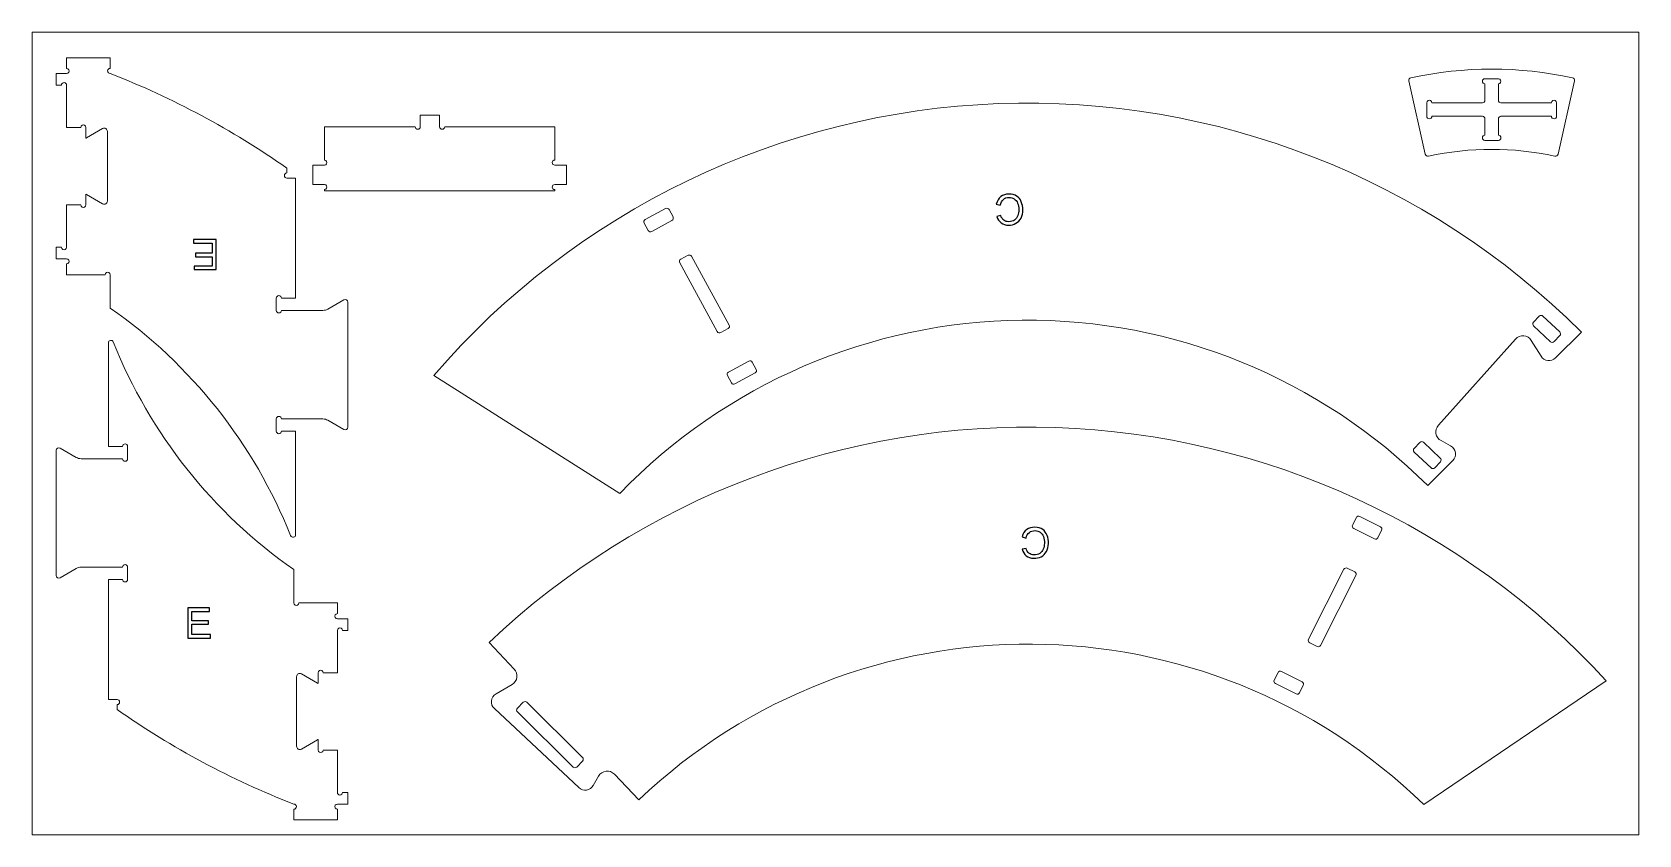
# Model space of a CAD drawing. Header units: centimetres. Extents: x -1207 to -957, y -1472 to -1347.
import ezdxf

# ---------------------------------------------------------------- set-up
doc = ezdxf.new("R2010")
doc.units = ezdxf.units.CM
doc.header["$MEASUREMENT"] = 0
for name, color, linetype in [('decoupe', 7, 'Continuous'), ('lettres', 7, 'Continuous'), ('planche', 7, 'Continuous'), ('trous', 7, 'Continuous')]:
    doc.layers.add(name, color=color, linetype=linetype)

msp = doc.modelspace()

# ---------------------------------------------------------------- linework, layer by layer
at = {"layer": 'decoupe', "color": 5, "lineweight": 9}
for points, knots in [([(-1201.54732, -1381.90159), (-1201.40441, -1381.90159), (-1201.2723, -1381.97793), (-1201.20084, -1382.10167), (-1201.12939, -1382.22541), (-1201.12939, -1382.37785), (-1201.20084, -1382.5016), (-1201.2723, -1382.62534), (-1201.40441, -1382.70168), (-1201.54732, -1382.70168), (-1201.54732, -1382.70168), (-1201.54732, -1384.38167), (-1201.54732, -1384.38167), (-1201.54732, -1384.38167), (-1195.56143, -1384.38167), (-1195.56143, -1384.38167), (-1195.56143, -1384.23876), (-1195.4851, -1384.10665), (-1195.36135, -1384.03519), (-1195.23761, -1383.96373), (-1195.08517, -1383.96373), (-1194.96143, -1384.03519), (-1194.83768, -1384.10665), (-1194.76135, -1384.23876), (-1194.76135, -1384.38167), (-1194.76135, -1384.38167), (-1194.76135, -1389.56155), (-1194.76135, -1389.56155), (-1182.1489, -1398.38968), (-1172.38984, -1410.70968), (-1166.68304, -1425.00806), (-1166.61193, -1425.18618), (-1166.4244, -1425.28877), (-1166.23594, -1425.25264), (-1166.0476, -1425.21639), (-1165.91154, -1425.05163), (-1165.91154, -1424.8598), (-1165.91154, -1424.8598), (-1165.91142, -1408.73422), (-1165.91142, -1408.73422), (-1165.91142, -1408.73422), (-1168.11149, -1408.73422), (-1168.11149, -1408.73422), (-1168.11149, -1408.9551), (-1168.29054, -1409.13415), (-1168.51141, -1409.13415), (-1168.73241, -1409.13415), (-1168.91146, -1408.9551), (-1168.91146, -1408.73422), (-1168.91146, -1408.73422), (-1168.91146, -1406.83416), (-1168.91146, -1406.83416), (-1168.91146, -1406.61328), (-1168.73241, -1406.43423), (-1168.51141, -1406.43423), (-1168.29054, -1406.43423), (-1168.11149, -1406.61328), (-1168.11149, -1406.83416), (-1168.11149, -1406.83416), (-1165.76142, -1406.83416), (-1165.76142, -1406.83416), (-1165.76142, -1406.83416), (-1161.66339, -1406.83416), (-1161.66339, -1406.83416), (-1161.4001, -1406.83416), (-1161.14135, -1406.90352), (-1160.91338, -1407.03517), (-1160.91338, -1407.03517), (-1158.3974, -1408.48778), (-1158.3974, -1408.48778), (-1158.27354, -1408.55924), (-1158.1211, -1408.55924), (-1157.99736, -1408.48778), (-1157.87361, -1408.41632), (-1157.79739, -1408.28433), (-1157.79739, -1408.14142), (-1157.79739, -1408.14142), (-1157.79739, -1388.62703), (-1157.79739, -1388.62703), (-1157.79739, -1388.48412), (-1157.87361, -1388.35212), (-1157.99736, -1388.28067), (-1158.1211, -1388.20921), (-1158.27354, -1388.20921), (-1158.3974, -1388.28067), (-1158.3974, -1388.28067), (-1160.91338, -1389.73328), (-1160.91338, -1389.73328), (-1161.14135, -1389.86492), (-1161.4001, -1389.93417), (-1161.66339, -1389.93417), (-1161.66339, -1389.93417), (-1165.76142, -1389.93417), (-1165.76142, -1389.93417), (-1165.76142, -1389.93417), (-1168.11149, -1389.93417), (-1168.11149, -1389.93417), (-1168.11149, -1390.15516), (-1168.29054, -1390.33421), (-1168.51141, -1390.33421), (-1168.73241, -1390.33421), (-1168.91146, -1390.15516), (-1168.91146, -1389.93417), (-1168.91146, -1389.93417), (-1168.91146, -1388.03423), (-1168.91146, -1388.03423), (-1168.91146, -1387.81335), (-1168.73241, -1387.63418), (-1168.51141, -1387.63418), (-1168.29054, -1387.63418), (-1168.11149, -1387.81335), (-1168.11149, -1388.03423), (-1168.11149, -1388.03423), (-1165.91142, -1388.03423), (-1165.91142, -1388.03423), (-1165.91142, -1388.03423), (-1165.91142, -1369.33422), (-1165.91142, -1369.33422), (-1165.91142, -1369.33422), (-1167.26144, -1369.33422), (-1167.26144, -1369.33422), (-1167.48232, -1369.33422), (-1167.66148, -1369.15517), (-1167.66148, -1368.93429), (-1167.66148, -1368.71342), (-1167.48232, -1368.53425), (-1167.26144, -1368.53425), (-1167.26144, -1368.53425), (-1167.26144, -1367.78796), (-1167.26144, -1367.78796), (-1175.80328, -1361.78941), (-1185.03634, -1356.84133), (-1194.76135, -1353.0505), (-1194.98234, -1353.0505), (-1195.16139, -1352.87146), (-1195.16139, -1352.65058), (-1195.16139, -1352.42958), (-1194.98234, -1352.25053), (-1194.76135, -1352.25053), (-1194.76135, -1352.25053), (-1194.76135, -1350.58169), (-1194.76135, -1350.58169), (-1194.76135, -1350.58169), (-1201.54732, -1350.58169), (-1201.54732, -1350.58169), (-1201.54732, -1350.58169), (-1201.54732, -1352.26169), (-1201.54732, -1352.26169), (-1201.40441, -1352.26169), (-1201.2723, -1352.33791), (-1201.20084, -1352.46165), (-1201.12939, -1352.58539), (-1201.12939, -1352.73795), (-1201.20084, -1352.8617), (-1201.2723, -1352.98544), (-1201.40441, -1353.06166), (-1201.54732, -1353.06166), (-1201.54732, -1353.06166), (-1203.16132, -1353.06166), (-1203.16132, -1353.06166), (-1203.16132, -1353.06166), (-1203.16132, -1354.86168), (-1203.16132, -1354.86168), (-1203.16132, -1354.86168), (-1202.34729, -1354.86168), (-1202.34729, -1354.86168), (-1202.34729, -1354.6408), (-1202.16824, -1354.46164), (-1201.94725, -1354.46164), (-1201.72637, -1354.46164), (-1201.54732, -1354.6408), (-1201.54732, -1354.86168), (-1201.54732, -1354.86168), (-1201.54732, -1361.46094), (-1201.54732, -1361.46094), (-1201.54732, -1361.46094), (-1199.34726, -1361.46094), (-1199.34726, -1361.46094), (-1199.34726, -1361.31802), (-1199.27104, -1361.18603), (-1199.1473, -1361.11457), (-1199.02356, -1361.04312), (-1198.871, -1361.04312), (-1198.74725, -1361.11457), (-1198.62351, -1361.18603), (-1198.54729, -1361.31802), (-1198.54729, -1361.46094), (-1198.54729, -1361.46094), (-1198.54729, -1363.11816), (-1198.54729, -1363.11816), (-1198.54729, -1363.11816), (-1198.50488, -1363.09643), (-1198.50488, -1363.09643), (-1198.50488, -1363.09643), (-1198.46329, -1363.07342), (-1198.46329, -1363.07342), (-1198.46329, -1363.07342), (-1195.9473, -1361.6207), (-1195.9473, -1361.6207), (-1195.79254, -1361.53146), (-1195.60198, -1361.53146), (-1195.44734, -1361.6207), (-1195.29257, -1361.71005), (-1195.19729, -1361.87515), (-1195.19729, -1362.05374), (-1195.19729, -1362.05374), (-1195.19729, -1372.90951), (-1195.19729, -1372.90951), (-1195.19729, -1373.08821), (-1195.29257, -1373.2532), (-1195.44734, -1373.34255), (-1195.60198, -1373.4319), (-1195.79254, -1373.4319), (-1195.9473, -1373.34255), (-1195.9473, -1373.34255), (-1198.46329, -1371.88994), (-1198.46329, -1371.88994), (-1198.46329, -1371.88994), (-1198.50488, -1371.86682), (-1198.50488, -1371.86682), (-1198.50488, -1371.86682), (-1198.54729, -1371.84521), (-1198.54729, -1371.84521), (-1198.54729, -1371.84521), (-1198.54729, -1373.50231), (-1198.54729, -1373.50231), (-1198.54729, -1373.64523), (-1198.62351, -1373.77734), (-1198.74725, -1373.84879), (-1198.871, -1373.92025), (-1199.02356, -1373.92025), (-1199.1473, -1373.84879), (-1199.27104, -1373.77734), (-1199.34726, -1373.64523), (-1199.34726, -1373.50243), (-1199.34726, -1373.50243), (-1201.54732, -1373.50243), (-1201.54732, -1373.50243), (-1201.54732, -1373.50243), (-1201.54732, -1380.10169), (-1201.54732, -1380.10169), (-1201.54732, -1380.24448), (-1201.62354, -1380.37659), (-1201.74729, -1380.44805), (-1201.87103, -1380.51951), (-1202.02347, -1380.51951), (-1202.14733, -1380.44805), (-1202.27107, -1380.37659), (-1202.34729, -1380.24448), (-1202.34729, -1380.10169), (-1202.34729, -1380.10169), (-1203.16132, -1380.10169), (-1203.16132, -1380.10169), (-1203.16132, -1380.10169), (-1203.16132, -1381.90159), (-1203.16132, -1381.90159), (-1203.16132, -1381.90159), (-1201.54732, -1381.90159), (-1201.54732, -1381.90159)], [0, 0, 0, 0, 0.011627907, 0.011627907, 0.011627907, 0.023255814, 0.023255814, 0.023255814, 0.034883721, 0.034883721, 0.034883721, 0.046511628, 0.046511628, 0.046511628, 0.058139535, 0.058139535, 0.058139535, 0.069767442, 0.069767442, 0.069767442, 0.081395349, 0.081395349, 0.081395349, 0.093023256, 0.093023256, 0.093023256, 0.104651163, 0.104651163, 0.104651163, 0.11627907, 0.11627907, 0.11627907, 0.127906977, 0.127906977, 0.127906977, 0.139534884, 0.139534884, 0.139534884, 0.151162791, 0.151162791, 0.151162791, 0.162790698, 0.162790698, 0.162790698, 0.174418605, 0.174418605, 0.174418605, 0.186046512, 0.186046512, 0.186046512, 0.197674419, 0.197674419, 0.197674419, 0.209302326, 0.209302326, 0.209302326, 0.220930233, 0.220930233, 0.220930233, 0.23255814, 0.23255814, 0.23255814, 0.244186047, 0.244186047, 0.244186047, 0.255813953, 0.255813953, 0.255813953, 0.26744186, 0.26744186, 0.26744186, 0.279069767, 0.279069767, 0.279069767, 0.290697674, 0.290697674, 0.290697674, 0.302325581, 0.302325581, 0.302325581, 0.313953488, 0.313953488, 0.313953488, 0.325581395, 0.325581395, 0.325581395, 0.337209302, 0.337209302, 0.337209302, 0.348837209, 0.348837209, 0.348837209, 0.360465116, 0.360465116, 0.360465116, 0.372093023, 0.372093023, 0.372093023, 0.38372093, 0.38372093, 0.38372093, 0.395348837, 0.395348837, 0.395348837, 0.406976744, 0.406976744, 0.406976744, 0.418604651, 0.418604651, 0.418604651, 0.430232558, 0.430232558, 0.430232558, 0.441860465, 0.441860465, 0.441860465, 0.453488372, 0.453488372, 0.453488372, 0.465116279, 0.465116279, 0.465116279, 0.476744186, 0.476744186, 0.476744186, 0.488372093, 0.488372093, 0.488372093, 0.5, 0.5, 0.5, 0.511627907, 0.511627907, 0.511627907, 0.523255814, 0.523255814, 0.523255814, 0.534883721, 0.534883721, 0.534883721, 0.546511628, 0.546511628, 0.546511628, 0.558139535, 0.558139535, 0.558139535, 0.569767442, 0.569767442, 0.569767442, 0.581395349, 0.581395349, 0.581395349, 0.593023256, 0.593023256, 0.593023256, 0.604651163, 0.604651163, 0.604651163, 0.61627907, 0.61627907, 0.61627907, 0.627906977, 0.627906977, 0.627906977, 0.639534884, 0.639534884, 0.639534884, 0.651162791, 0.651162791, 0.651162791, 0.662790698, 0.662790698, 0.662790698, 0.674418605, 0.674418605, 0.674418605, 0.686046512, 0.686046512, 0.686046512, 0.697674419, 0.697674419, 0.697674419, 0.709302326, 0.709302326, 0.709302326, 0.720930233, 0.720930233, 0.720930233, 0.73255814, 0.73255814, 0.73255814, 0.744186047, 0.744186047, 0.744186047, 0.755813953, 0.755813953, 0.755813953, 0.76744186, 0.76744186, 0.76744186, 0.779069767, 0.779069767, 0.779069767, 0.790697674, 0.790697674, 0.790697674, 0.802325581, 0.802325581, 0.802325581, 0.813953488, 0.813953488, 0.813953488, 0.825581395, 0.825581395, 0.825581395, 0.837209302, 0.837209302, 0.837209302, 0.848837209, 0.848837209, 0.848837209, 0.860465116, 0.860465116, 0.860465116, 0.872093023, 0.872093023, 0.872093023, 0.88372093, 0.88372093, 0.88372093, 0.895348837, 0.895348837, 0.895348837, 0.906976744, 0.906976744, 0.906976744, 0.918604651, 0.918604651, 0.918604651, 0.930232558, 0.930232558, 0.930232558, 0.941860465, 0.941860465, 0.941860465, 0.953488372, 0.953488372, 0.953488372, 0.965116279, 0.965116279, 0.965116279, 0.976744186, 0.976744186, 0.976744186, 0.988372093, 0.988372093, 0.988372093, 1, 1, 1, 1]), ([(-992.40294, -1353.71884), (-992.50716, -1353.74149), (-992.5979, -1353.80482), (-992.6553, -1353.89475), (-992.71258, -1353.98468), (-992.73152, -1354.09367), (-992.70805, -1354.19777), (-992.70805, -1354.19777), (-990.13281, -1365.61114), (-990.13281, -1365.61114), (-990.08448, -1365.82528), (-989.87243, -1365.96053), (-989.65783, -1365.91393), (-983.16802, -1364.50768), (-976.45222, -1364.50768), (-969.96242, -1365.91393), (-969.74781, -1365.96053), (-969.53577, -1365.82528), (-969.48743, -1365.61114), (-969.48743, -1365.61114), (-966.91207, -1354.19777), (-966.91207, -1354.19777), (-966.8886, -1354.09367), (-966.90766, -1353.98468), (-966.96494, -1353.89475), (-967.02222, -1353.80482), (-967.11308, -1353.74149), (-967.21731, -1353.71884), (-975.51538, -1351.91324), (-984.10486, -1351.91324), (-992.40294, -1353.71884)], [0, 0, 0, 0, 0.1, 0.1, 0.1, 0.2, 0.2, 0.2, 0.3, 0.3, 0.3, 0.4, 0.4, 0.4, 0.5, 0.5, 0.5, 0.6, 0.6, 0.6, 0.7, 0.7, 0.7, 0.8, 0.8, 0.8, 0.9, 0.9, 0.9, 1, 1, 1, 1]), ([(-1144.4042, -1400.05122), (-1122.29401, -1374.34893), (-1090.47712, -1359.01785), (-1056.59734, -1357.74088), (-1022.71768, -1356.46403), (-989.83707, -1369.35674), (-965.85487, -1393.32181), (-965.85487, -1393.32181), (-969.87367, -1397.33866), (-969.87367, -1397.33866), (-970.1874, -1397.65227), (-970.62747, -1397.805), (-971.068, -1397.75323), (-971.50854, -1397.70146), (-971.90113, -1397.45089), (-972.13367, -1397.07305), (-972.13367, -1397.07305), (-973.64648, -1394.61472), (-973.64648, -1394.61472), (-973.90322, -1394.19761), (-974.3418, -1393.92633), (-974.82965, -1393.88315), (-975.31739, -1393.83985), (-975.79696, -1394.02968), (-976.1231, -1394.395), (-976.1231, -1394.395), (-988.10466, -1407.8214), (-988.10466, -1407.8214), (-988.42034, -1408.17511), (-988.55679, -1408.65376), (-988.47503, -1409.12077), (-988.39327, -1409.58767), (-988.10226, -1409.99156), (-987.68528, -1410.21692), (-987.68528, -1410.21692), (-986.19943, -1411.02006), (-986.19943, -1411.02006), (-985.79646, -1411.23789), (-985.52018, -1411.6332), (-985.454, -1412.08642), (-985.38794, -1412.53965), (-985.53982, -1412.99741), (-985.8638, -1413.32122), (-985.8638, -1413.32122), (-989.76071, -1417.21629), (-989.76071, -1417.21629), (-1006.48335, -1400.51078), (-1029.21894, -1391.22805), (-1052.85513, -1391.45541), (-1076.49132, -1391.68278), (-1099.04413, -1401.40116), (-1115.44231, -1418.42528), (-1115.44231, -1418.42528), (-1144.4042, -1400.05122), (-1144.4042, -1400.05122)], [0, 0, 0, 0, 0.055555556, 0.055555556, 0.055555556, 0.111111111, 0.111111111, 0.111111111, 0.166666667, 0.166666667, 0.166666667, 0.222222222, 0.222222222, 0.222222222, 0.277777778, 0.277777778, 0.277777778, 0.333333333, 0.333333333, 0.333333333, 0.388888889, 0.388888889, 0.388888889, 0.444444444, 0.444444444, 0.444444444, 0.5, 0.5, 0.5, 0.555555556, 0.555555556, 0.555555556, 0.611111111, 0.611111111, 0.611111111, 0.666666667, 0.666666667, 0.666666667, 0.722222222, 0.722222222, 0.722222222, 0.777777778, 0.777777778, 0.777777778, 0.833333333, 0.833333333, 0.833333333, 0.888888889, 0.888888889, 0.888888889, 0.944444444, 0.944444444, 0.944444444, 1, 1, 1, 1]), ([(-1163.23425, -1370.32515), (-1163.23425, -1370.32515), (-1161.43423, -1370.32515), (-1161.43423, -1370.32515), (-1161.29131, -1370.32515), (-1161.15932, -1370.40137), (-1161.08786, -1370.52512), (-1161.01641, -1370.64886), (-1161.01641, -1370.80142), (-1161.08786, -1370.92516), (-1161.15932, -1371.0489), (-1161.29131, -1371.12512), (-1161.43423, -1371.12512), (-1161.43423, -1371.12512), (-1161.43423, -1371.32509), (-1161.43423, -1371.32509), (-1161.43423, -1371.32509), (-1125.58431, -1371.32509), (-1125.58431, -1371.32509), (-1125.58431, -1371.32509), (-1125.58431, -1371.12512), (-1125.58431, -1371.12512), (-1125.80518, -1371.12512), (-1125.98435, -1370.94607), (-1125.98435, -1370.7252), (-1125.98435, -1370.5042), (-1125.80518, -1370.32515), (-1125.58431, -1370.32515), (-1125.58431, -1370.32515), (-1123.78429, -1370.32515), (-1123.78429, -1370.32515), (-1123.78429, -1370.32515), (-1123.78429, -1367.32512), (-1123.78429, -1367.32512), (-1123.78429, -1367.32512), (-1125.58431, -1367.32512), (-1125.58431, -1367.32512), (-1125.80518, -1367.32512), (-1125.98435, -1367.14607), (-1125.98435, -1366.92519), (-1125.98435, -1366.7042), (-1125.80518, -1366.52515), (-1125.58431, -1366.52515), (-1125.58431, -1366.52515), (-1125.58431, -1361.32517), (-1125.58431, -1361.32517), (-1125.58431, -1361.32517), (-1142.70924, -1361.32517), (-1142.70924, -1361.32517), (-1142.70924, -1361.54605), (-1142.8884, -1361.7251), (-1143.10928, -1361.7251), (-1143.33016, -1361.7251), (-1143.50932, -1361.54605), (-1143.50932, -1361.32517), (-1143.50932, -1361.32517), (-1143.50932, -1359.52515), (-1143.50932, -1359.52515), (-1143.50932, -1359.52515), (-1146.50924, -1359.52515), (-1146.50924, -1359.52515), (-1146.50924, -1359.52515), (-1146.50924, -1361.32517), (-1146.50924, -1361.32517), (-1146.50924, -1361.54605), (-1146.68841, -1361.7251), (-1146.90928, -1361.7251), (-1147.13016, -1361.7251), (-1147.30933, -1361.54605), (-1147.30933, -1361.32517), (-1147.30933, -1361.32517), (-1161.43423, -1361.32517), (-1161.43423, -1361.32517), (-1161.43423, -1361.32517), (-1161.43423, -1366.52515), (-1161.43423, -1366.52515), (-1161.29131, -1366.52515), (-1161.15932, -1366.60137), (-1161.08786, -1366.72511), (-1161.01641, -1366.84886), (-1161.01641, -1367.00142), (-1161.08786, -1367.12516), (-1161.15932, -1367.2489), (-1161.29131, -1367.32512), (-1161.43423, -1367.32512), (-1161.43423, -1367.32512), (-1163.23425, -1367.32512), (-1163.23425, -1367.32512), (-1163.23425, -1367.32512), (-1163.23425, -1370.32515), (-1163.23425, -1370.32515)], [0, 0, 0, 0, 0.033333333, 0.033333333, 0.033333333, 0.066666667, 0.066666667, 0.066666667, 0.1, 0.1, 0.1, 0.133333333, 0.133333333, 0.133333333, 0.166666667, 0.166666667, 0.166666667, 0.2, 0.2, 0.2, 0.233333333, 0.233333333, 0.233333333, 0.266666667, 0.266666667, 0.266666667, 0.3, 0.3, 0.3, 0.333333333, 0.333333333, 0.333333333, 0.366666667, 0.366666667, 0.366666667, 0.4, 0.4, 0.4, 0.433333333, 0.433333333, 0.433333333, 0.466666667, 0.466666667, 0.466666667, 0.5, 0.5, 0.5, 0.533333333, 0.533333333, 0.533333333, 0.566666667, 0.566666667, 0.566666667, 0.6, 0.6, 0.6, 0.633333333, 0.633333333, 0.633333333, 0.666666667, 0.666666667, 0.666666667, 0.7, 0.7, 0.7, 0.733333333, 0.733333333, 0.733333333, 0.766666667, 0.766666667, 0.766666667, 0.8, 0.8, 0.8, 0.833333333, 0.833333333, 0.833333333, 0.866666667, 0.866666667, 0.866666667, 0.9, 0.9, 0.9, 0.933333333, 0.933333333, 0.933333333, 0.966666667, 0.966666667, 0.966666667, 1, 1, 1, 1]), ([(-1159.4114, -1437.95553), (-1159.55431, -1437.95553), (-1159.68642, -1437.87919), (-1159.75788, -1437.75545), (-1159.82933, -1437.63171), (-1159.82933, -1437.47927), (-1159.75788, -1437.35552), (-1159.68642, -1437.23178), (-1159.55431, -1437.15544), (-1159.4114, -1437.15544), (-1159.4114, -1437.15544), (-1159.4114, -1435.47545), (-1159.4114, -1435.47545), (-1159.4114, -1435.47545), (-1165.39729, -1435.47545), (-1165.39729, -1435.47545), (-1165.39729, -1435.61836), (-1165.47362, -1435.75047), (-1165.59737, -1435.82193), (-1165.72111, -1435.89339), (-1165.87355, -1435.89339), (-1165.99729, -1435.82193), (-1166.12104, -1435.75047), (-1166.19737, -1435.61836), (-1166.19737, -1435.47545), (-1166.19737, -1435.47545), (-1166.19737, -1430.29557), (-1166.19737, -1430.29557), (-1178.80982, -1421.46744), (-1188.56888, -1409.14744), (-1194.27568, -1394.84906), (-1194.34679, -1394.67094), (-1194.53432, -1394.56835), (-1194.72278, -1394.60448), (-1194.91112, -1394.64073), (-1195.04718, -1394.80549), (-1195.04718, -1394.99732), (-1195.04718, -1394.99732), (-1195.0473, -1411.1229), (-1195.0473, -1411.1229), (-1195.0473, -1411.1229), (-1192.84723, -1411.1229), (-1192.84723, -1411.1229), (-1192.84723, -1410.90202), (-1192.66818, -1410.72297), (-1192.44731, -1410.72297), (-1192.22631, -1410.72297), (-1192.04726, -1410.90202), (-1192.04726, -1411.1229), (-1192.04726, -1411.1229), (-1192.04726, -1413.02296), (-1192.04726, -1413.02296), (-1192.04726, -1413.24384), (-1192.22631, -1413.42289), (-1192.44731, -1413.42289), (-1192.66818, -1413.42289), (-1192.84723, -1413.24384), (-1192.84723, -1413.02296), (-1192.84723, -1413.02296), (-1195.1973, -1413.02296), (-1195.1973, -1413.02296), (-1195.1973, -1413.02296), (-1199.29533, -1413.02296), (-1199.29533, -1413.02296), (-1199.55862, -1413.02296), (-1199.81737, -1412.9536), (-1200.04534, -1412.82195), (-1200.04534, -1412.82195), (-1202.56132, -1411.36934), (-1202.56132, -1411.36934), (-1202.68518, -1411.29788), (-1202.83762, -1411.29788), (-1202.96136, -1411.36934), (-1203.08511, -1411.4408), (-1203.16133, -1411.57279), (-1203.16133, -1411.7157), (-1203.16133, -1411.7157), (-1203.16133, -1431.23009), (-1203.16133, -1431.23009), (-1203.16133, -1431.373), (-1203.08511, -1431.505), (-1202.96136, -1431.57645), (-1202.83762, -1431.64791), (-1202.68518, -1431.64791), (-1202.56132, -1431.57645), (-1202.56132, -1431.57645), (-1200.04534, -1430.12384), (-1200.04534, -1430.12384), (-1199.81737, -1429.9922), (-1199.55862, -1429.92295), (-1199.29533, -1429.92295), (-1199.29533, -1429.92295), (-1195.1973, -1429.92295), (-1195.1973, -1429.92295), (-1195.1973, -1429.92295), (-1192.84723, -1429.92295), (-1192.84723, -1429.92295), (-1192.84723, -1429.70196), (-1192.66818, -1429.52291), (-1192.44731, -1429.52291), (-1192.22631, -1429.52291), (-1192.04726, -1429.70196), (-1192.04726, -1429.92295), (-1192.04726, -1429.92295), (-1192.04726, -1431.82289), (-1192.04726, -1431.82289), (-1192.04726, -1432.04377), (-1192.22631, -1432.22294), (-1192.44731, -1432.22294), (-1192.66818, -1432.22294), (-1192.84723, -1432.04377), (-1192.84723, -1431.82289), (-1192.84723, -1431.82289), (-1195.0473, -1431.82289), (-1195.0473, -1431.82289), (-1195.0473, -1431.82289), (-1195.0473, -1450.5229), (-1195.0473, -1450.5229), (-1195.0473, -1450.5229), (-1193.69728, -1450.5229), (-1193.69728, -1450.5229), (-1193.4764, -1450.5229), (-1193.29724, -1450.70195), (-1193.29724, -1450.92283), (-1193.29724, -1451.1437), (-1193.4764, -1451.32287), (-1193.69728, -1451.32287), (-1193.69728, -1451.32287), (-1193.69728, -1452.06916), (-1193.69728, -1452.06916), (-1185.15544, -1458.06771), (-1175.92238, -1463.01579), (-1166.19737, -1466.80662), (-1165.97638, -1466.80662), (-1165.79733, -1466.98566), (-1165.79733, -1467.20654), (-1165.79733, -1467.42754), (-1165.97638, -1467.60659), (-1166.19737, -1467.60659), (-1166.19737, -1467.60659), (-1166.19737, -1469.27543), (-1166.19737, -1469.27543), (-1166.19737, -1469.27543), (-1159.4114, -1469.27543), (-1159.4114, -1469.27543), (-1159.4114, -1469.27543), (-1159.4114, -1467.59543), (-1159.4114, -1467.59543), (-1159.55431, -1467.59543), (-1159.68642, -1467.51921), (-1159.75788, -1467.39547), (-1159.82933, -1467.27173), (-1159.82933, -1467.11917), (-1159.75788, -1466.99542), (-1159.68642, -1466.87168), (-1159.55431, -1466.79546), (-1159.4114, -1466.79546), (-1159.4114, -1466.79546), (-1157.7974, -1466.79546), (-1157.7974, -1466.79546), (-1157.7974, -1466.79546), (-1157.7974, -1464.99544), (-1157.7974, -1464.99544), (-1157.7974, -1464.99544), (-1158.61143, -1464.99544), (-1158.61143, -1464.99544), (-1158.61143, -1465.21632), (-1158.79048, -1465.39548), (-1159.01147, -1465.39548), (-1159.23235, -1465.39548), (-1159.4114, -1465.21632), (-1159.4114, -1464.99544), (-1159.4114, -1464.99544), (-1159.4114, -1458.39618), (-1159.4114, -1458.39618), (-1159.4114, -1458.39618), (-1161.61146, -1458.39618), (-1161.61146, -1458.39618), (-1161.61146, -1458.5391), (-1161.68768, -1458.67109), (-1161.81142, -1458.74255), (-1161.93516, -1458.814), (-1162.08772, -1458.814), (-1162.21147, -1458.74255), (-1162.33521, -1458.67109), (-1162.41143, -1458.5391), (-1162.41143, -1458.39618), (-1162.41143, -1458.39618), (-1162.41143, -1456.73896), (-1162.41143, -1456.73896), (-1162.41143, -1456.73896), (-1162.45384, -1456.76069), (-1162.45384, -1456.76069), (-1162.45384, -1456.76069), (-1162.49543, -1456.7837), (-1162.49543, -1456.7837), (-1162.49543, -1456.7837), (-1165.01142, -1458.23642), (-1165.01142, -1458.23642), (-1165.16618, -1458.32566), (-1165.35674, -1458.32566), (-1165.51138, -1458.23642), (-1165.66615, -1458.14707), (-1165.76143, -1457.98197), (-1165.76143, -1457.80338), (-1165.76143, -1457.80338), (-1165.76143, -1446.94761), (-1165.76143, -1446.94761), (-1165.76143, -1446.76891), (-1165.66615, -1446.60392), (-1165.51138, -1446.51457), (-1165.35674, -1446.42522), (-1165.16618, -1446.42522), (-1165.01142, -1446.51457), (-1165.01142, -1446.51457), (-1162.49543, -1447.96718), (-1162.49543, -1447.96718), (-1162.49543, -1447.96718), (-1162.45384, -1447.9903), (-1162.45384, -1447.9903), (-1162.45384, -1447.9903), (-1162.41143, -1448.01191), (-1162.41143, -1448.01191), (-1162.41143, -1448.01191), (-1162.41143, -1446.35481), (-1162.41143, -1446.35481), (-1162.41143, -1446.21189), (-1162.33521, -1446.07978), (-1162.21147, -1446.00833), (-1162.08772, -1445.93687), (-1161.93516, -1445.93687), (-1161.81142, -1446.00833), (-1161.68768, -1446.07978), (-1161.61146, -1446.21189), (-1161.61146, -1446.35469), (-1161.61146, -1446.35469), (-1159.4114, -1446.35469), (-1159.4114, -1446.35469), (-1159.4114, -1446.35469), (-1159.4114, -1439.75543), (-1159.4114, -1439.75543), (-1159.4114, -1439.61264), (-1159.33518, -1439.48053), (-1159.21143, -1439.40907), (-1159.08769, -1439.33761), (-1158.93525, -1439.33761), (-1158.81139, -1439.40907), (-1158.68765, -1439.48053), (-1158.61143, -1439.61264), (-1158.61143, -1439.75543), (-1158.61143, -1439.75543), (-1157.7974, -1439.75543), (-1157.7974, -1439.75543), (-1157.7974, -1439.75543), (-1157.7974, -1437.95553), (-1157.7974, -1437.95553), (-1157.7974, -1437.95553), (-1159.4114, -1437.95553), (-1159.4114, -1437.95553)], [0, 0, 0, 0, 0.011627907, 0.011627907, 0.011627907, 0.023255814, 0.023255814, 0.023255814, 0.034883721, 0.034883721, 0.034883721, 0.046511628, 0.046511628, 0.046511628, 0.058139535, 0.058139535, 0.058139535, 0.069767442, 0.069767442, 0.069767442, 0.081395349, 0.081395349, 0.081395349, 0.093023256, 0.093023256, 0.093023256, 0.104651163, 0.104651163, 0.104651163, 0.11627907, 0.11627907, 0.11627907, 0.127906977, 0.127906977, 0.127906977, 0.139534884, 0.139534884, 0.139534884, 0.151162791, 0.151162791, 0.151162791, 0.162790698, 0.162790698, 0.162790698, 0.174418605, 0.174418605, 0.174418605, 0.186046512, 0.186046512, 0.186046512, 0.197674419, 0.197674419, 0.197674419, 0.209302326, 0.209302326, 0.209302326, 0.220930233, 0.220930233, 0.220930233, 0.23255814, 0.23255814, 0.23255814, 0.244186047, 0.244186047, 0.244186047, 0.255813953, 0.255813953, 0.255813953, 0.26744186, 0.26744186, 0.26744186, 0.279069767, 0.279069767, 0.279069767, 0.290697674, 0.290697674, 0.290697674, 0.302325581, 0.302325581, 0.302325581, 0.313953488, 0.313953488, 0.313953488, 0.325581395, 0.325581395, 0.325581395, 0.337209302, 0.337209302, 0.337209302, 0.348837209, 0.348837209, 0.348837209, 0.360465116, 0.360465116, 0.360465116, 0.372093023, 0.372093023, 0.372093023, 0.38372093, 0.38372093, 0.38372093, 0.395348837, 0.395348837, 0.395348837, 0.406976744, 0.406976744, 0.406976744, 0.418604651, 0.418604651, 0.418604651, 0.430232558, 0.430232558, 0.430232558, 0.441860465, 0.441860465, 0.441860465, 0.453488372, 0.453488372, 0.453488372, 0.465116279, 0.465116279, 0.465116279, 0.476744186, 0.476744186, 0.476744186, 0.488372093, 0.488372093, 0.488372093, 0.5, 0.5, 0.5, 0.511627907, 0.511627907, 0.511627907, 0.523255814, 0.523255814, 0.523255814, 0.534883721, 0.534883721, 0.534883721, 0.546511628, 0.546511628, 0.546511628, 0.558139535, 0.558139535, 0.558139535, 0.569767442, 0.569767442, 0.569767442, 0.581395349, 0.581395349, 0.581395349, 0.593023256, 0.593023256, 0.593023256, 0.604651163, 0.604651163, 0.604651163, 0.61627907, 0.61627907, 0.61627907, 0.627906977, 0.627906977, 0.627906977, 0.639534884, 0.639534884, 0.639534884, 0.651162791, 0.651162791, 0.651162791, 0.662790698, 0.662790698, 0.662790698, 0.674418605, 0.674418605, 0.674418605, 0.686046512, 0.686046512, 0.686046512, 0.697674419, 0.697674419, 0.697674419, 0.709302326, 0.709302326, 0.709302326, 0.720930233, 0.720930233, 0.720930233, 0.73255814, 0.73255814, 0.73255814, 0.744186047, 0.744186047, 0.744186047, 0.755813953, 0.755813953, 0.755813953, 0.76744186, 0.76744186, 0.76744186, 0.779069767, 0.779069767, 0.779069767, 0.790697674, 0.790697674, 0.790697674, 0.802325581, 0.802325581, 0.802325581, 0.813953488, 0.813953488, 0.813953488, 0.825581395, 0.825581395, 0.825581395, 0.837209302, 0.837209302, 0.837209302, 0.848837209, 0.848837209, 0.848837209, 0.860465116, 0.860465116, 0.860465116, 0.872093023, 0.872093023, 0.872093023, 0.88372093, 0.88372093, 0.88372093, 0.895348837, 0.895348837, 0.895348837, 0.906976744, 0.906976744, 0.906976744, 0.918604651, 0.918604651, 0.918604651, 0.930232558, 0.930232558, 0.930232558, 0.941860465, 0.941860465, 0.941860465, 0.953488372, 0.953488372, 0.953488372, 0.965116279, 0.965116279, 0.965116279, 0.976744186, 0.976744186, 0.976744186, 0.988372093, 0.988372093, 0.988372093, 1, 1, 1, 1]), ([(-990.34704, -1466.89504), (-1024.24674, -1433.86006), (-1078.19451, -1433.5252), (-1112.50165, -1466.13678), (-1112.50165, -1466.13678), (-1116.30079, -1462.14631), (-1116.30079, -1462.14631), (-1116.63847, -1461.79167), (-1117.12369, -1461.6174), (-1117.6097, -1461.67633), (-1118.09581, -1461.73513), (-1118.5255, -1462.02013), (-1118.76861, -1462.4451), (-1118.76861, -1462.4451), (-1119.60775, -1463.91098), (-1119.60775, -1463.91098), (-1119.82799, -1464.29592), (-1120.21239, -1464.55875), (-1120.65084, -1464.62465), (-1121.08942, -1464.69043), (-1121.53401, -1464.55197), (-1121.85764, -1464.24873), (-1121.85764, -1464.24873), (-1134.98857, -1451.94392), (-1134.98857, -1451.94392), (-1135.32278, -1451.63067), (-1135.48934, -1451.17795), (-1135.43783, -1450.7227), (-1135.38631, -1450.26746), (-1135.12263, -1449.86342), (-1134.72667, -1449.63295), (-1134.72667, -1449.63295), (-1132.23224, -1448.18029), (-1132.23224, -1448.18029), (-1131.82251, -1447.94169), (-1131.54446, -1447.52861), (-1131.47769, -1447.05912), (-1131.41092, -1446.58975), (-1131.56268, -1446.11557), (-1131.88969, -1445.7721), (-1131.88969, -1445.7721), (-1135.80756, -1441.65677), (-1135.80756, -1441.65677), (-1112.10459, -1419.11736), (-1080.33692, -1407.05083), (-1047.64736, -1408.17039), (-1014.95781, -1409.28994), (-984.09012, -1423.50163), (-961.98475, -1447.60989), (-961.98475, -1447.60989), (-990.34704, -1466.89504), (-990.34704, -1466.89504)], [0, 0, 0, 0, 0.058823529, 0.058823529, 0.058823529, 0.117647059, 0.117647059, 0.117647059, 0.176470588, 0.176470588, 0.176470588, 0.235294118, 0.235294118, 0.235294118, 0.294117647, 0.294117647, 0.294117647, 0.352941176, 0.352941176, 0.352941176, 0.411764706, 0.411764706, 0.411764706, 0.470588235, 0.470588235, 0.470588235, 0.529411765, 0.529411765, 0.529411765, 0.588235294, 0.588235294, 0.588235294, 0.647058824, 0.647058824, 0.647058824, 0.705882353, 0.705882353, 0.705882353, 0.764705882, 0.764705882, 0.764705882, 0.823529412, 0.823529412, 0.823529412, 0.882352941, 0.882352941, 0.882352941, 0.941176471, 0.941176471, 0.941176471, 1, 1, 1, 1])]:
    msp.add_open_spline(points, degree=3, knots=knots, dxfattribs=at)
at = {"layer": 'lettres', "color": 230}
for points, knots in [([(-1056.27051, -1373.54133), (-1056.27051, -1373.54133), (-1056.89071, -1373.38493), (-1056.89071, -1373.38493), (-1056.76136, -1372.87572), (-1056.52718, -1372.48724), (-1056.19039, -1372.22059), (-1055.85359, -1371.95285), (-1055.44043, -1371.81872), (-1054.95308, -1371.81817), (-1054.4483, -1371.81777), (-1054.03809, -1371.9202), (-1053.72135, -1372.12546), (-1053.40461, -1372.33072), (-1053.16381, -1372.62807), (-1052.99897, -1373.01748), (-1052.83303, -1373.4069), (-1052.75019, -1373.82512), (-1052.75042, -1374.27211), (-1052.74988, -1374.76054), (-1052.8426, -1375.18501), (-1053.02861, -1375.54877), (-1053.21461, -1375.91146), (-1053.47952, -1376.18739), (-1053.82333, -1376.37658), (-1054.16715, -1376.56576), (-1054.54511, -1376.65983), (-1054.95831, -1376.65987), (-1055.42712, -1376.66056), (-1055.82086, -1376.54191), (-1056.14061, -1376.30391), (-1056.46037, -1376.06592), (-1056.68341, -1375.73056), (-1056.80867, -1375.29784), (-1056.80867, -1375.29784), (-1056.1992, -1375.15434), (-1056.1992, -1375.15434), (-1056.09066, -1375.49425), (-1055.93234, -1375.74189), (-1055.72531, -1375.89724), (-1055.51939, -1376.05258), (-1055.25942, -1376.12984), (-1054.94653, -1376.13011), (-1054.58675, -1376.12966), (-1054.28517, -1376.04371), (-1054.04396, -1375.87008), (-1053.80276, -1375.69753), (-1053.63305, -1375.46663), (-1053.53483, -1375.17522), (-1053.43771, -1374.88489), (-1053.38847, -1374.58546), (-1053.38932, -1374.27582), (-1053.38947, -1373.87789), (-1053.44781, -1373.53073), (-1053.56431, -1373.23328), (-1053.68082, -1372.93692), (-1053.86116, -1372.71418), (-1054.1064, -1372.56835), (-1054.35055, -1372.42143), (-1054.616, -1372.34849), (-1054.90164, -1372.34843), (-1055.24834, -1372.34899), (-1055.5424, -1372.44917), (-1055.78272, -1372.64898), (-1056.02306, -1372.84988), (-1056.18566, -1373.14733), (-1056.27051, -1373.54133)], [0, 0, 0, 0, 0.045454545, 0.045454545, 0.045454545, 0.090909091, 0.090909091, 0.090909091, 0.136363636, 0.136363636, 0.136363636, 0.181818182, 0.181818182, 0.181818182, 0.227272727, 0.227272727, 0.227272727, 0.272727273, 0.272727273, 0.272727273, 0.318181818, 0.318181818, 0.318181818, 0.363636364, 0.363636364, 0.363636364, 0.409090909, 0.409090909, 0.409090909, 0.454545455, 0.454545455, 0.454545455, 0.5, 0.5, 0.5, 0.545454545, 0.545454545, 0.545454545, 0.590909091, 0.590909091, 0.590909091, 0.636363636, 0.636363636, 0.636363636, 0.681818182, 0.681818182, 0.681818182, 0.727272727, 0.727272727, 0.727272727, 0.772727273, 0.772727273, 0.772727273, 0.818181818, 0.818181818, 0.818181818, 0.863636364, 0.863636364, 0.863636364, 0.909090909, 0.909090909, 0.909090909, 0.954545455, 0.954545455, 0.954545455, 1, 1, 1, 1]), ([(-1178.28854, -1378.90269), (-1178.28854, -1378.90269), (-1178.28854, -1383.5862), (-1178.28854, -1383.5862), (-1178.28854, -1383.5862), (-1181.67034, -1383.5862), (-1181.67034, -1383.5862), (-1181.67034, -1383.5862), (-1181.67034, -1383.03673), (-1181.67034, -1383.03673), (-1181.67034, -1383.03673), (-1178.90995, -1383.03673), (-1178.90995, -1383.03673), (-1178.90995, -1383.03673), (-1178.90995, -1381.59767), (-1178.90995, -1381.59767), (-1178.90995, -1381.59767), (-1181.49373, -1381.59767), (-1181.49373, -1381.59767), (-1181.49373, -1381.59767), (-1181.49373, -1381.04821), (-1181.49373, -1381.04821), (-1181.49373, -1381.04821), (-1178.90995, -1381.04821), (-1178.90995, -1381.04821), (-1178.90995, -1381.04821), (-1178.90995, -1379.45215), (-1178.90995, -1379.45215), (-1178.90995, -1379.45215), (-1181.78154, -1379.45215), (-1181.78154, -1379.45215), (-1181.78154, -1379.45215), (-1181.78154, -1378.90269), (-1181.78154, -1378.90269), (-1181.78154, -1378.90269), (-1178.28854, -1378.90269), (-1178.28854, -1378.90269)], [0, 0, 0, 0, 0.083333333, 0.083333333, 0.083333333, 0.166666667, 0.166666667, 0.166666667, 0.25, 0.25, 0.25, 0.333333333, 0.333333333, 0.333333333, 0.416666667, 0.416666667, 0.416666667, 0.5, 0.5, 0.5, 0.583333333, 0.583333333, 0.583333333, 0.666666667, 0.666666667, 0.666666667, 0.75, 0.75, 0.75, 0.833333333, 0.833333333, 0.833333333, 0.916666667, 0.916666667, 0.916666667, 1, 1, 1, 1]), ([(-1052.26325, -1425.37446), (-1052.26325, -1425.37446), (-1052.87715, -1425.19717), (-1052.87715, -1425.19717), (-1052.73031, -1424.69339), (-1052.48309, -1424.31384), (-1052.13658, -1424.0585), (-1051.79116, -1423.80316), (-1051.37369, -1423.68296), (-1050.88745, -1423.70008), (-1050.38268, -1423.71718), (-1049.97595, -1423.83356), (-1049.66728, -1424.0503), (-1049.3586, -1424.26595), (-1049.12837, -1424.57214), (-1048.97656, -1424.9667), (-1048.82585, -1425.36125), (-1048.75688, -1425.78201), (-1048.77294, -1426.22902), (-1048.78896, -1426.71634), (-1048.89661, -1427.13833), (-1049.09588, -1427.49386), (-1049.29406, -1427.85049), (-1049.56861, -1428.11669), (-1049.91845, -1428.29354), (-1050.26829, -1428.47038), (-1050.6498, -1428.55132), (-1051.0619, -1428.53741), (-1051.5307, -1428.52138), (-1051.92, -1428.38863), (-1052.23087, -1428.13919), (-1052.54174, -1427.88974), (-1052.75238, -1427.54756), (-1052.86279, -1427.11156), (-1052.86279, -1427.11156), (-1052.24908, -1426.98904), (-1052.24908, -1426.98904), (-1052.15183, -1427.33239), (-1052.00338, -1427.58521), (-1051.80159, -1427.74861), (-1051.60089, -1427.91092), (-1051.34354, -1427.99687), (-1051.03173, -1428.00755), (-1050.67196, -1428.0204), (-1050.36893, -1427.94388), (-1050.12157, -1427.78018), (-1049.8742, -1427.61649), (-1049.69665, -1427.3907), (-1049.58782, -1427.1039), (-1049.48009, -1426.81711), (-1049.42141, -1426.51944), (-1049.41072, -1426.21091), (-1049.39682, -1425.81298), (-1049.44284, -1425.46305), (-1049.54879, -1425.16223), (-1049.65474, -1424.86249), (-1049.82714, -1424.63367), (-1050.06709, -1424.47901), (-1050.30704, -1424.32328), (-1050.56875, -1424.24169), (-1050.85438, -1424.23098), (-1051.20108, -1424.21922), (-1051.49755, -1424.3099), (-1051.7449, -1424.50086), (-1051.99225, -1424.6929), (-1052.1654, -1424.9841), (-1052.26325, -1425.37446)], [0, 0, 0, 0, 0.045454545, 0.045454545, 0.045454545, 0.090909091, 0.090909091, 0.090909091, 0.136363636, 0.136363636, 0.136363636, 0.181818182, 0.181818182, 0.181818182, 0.227272727, 0.227272727, 0.227272727, 0.272727273, 0.272727273, 0.272727273, 0.318181818, 0.318181818, 0.318181818, 0.363636364, 0.363636364, 0.363636364, 0.409090909, 0.409090909, 0.409090909, 0.454545455, 0.454545455, 0.454545455, 0.5, 0.5, 0.5, 0.545454545, 0.545454545, 0.545454545, 0.590909091, 0.590909091, 0.590909091, 0.636363636, 0.636363636, 0.636363636, 0.681818182, 0.681818182, 0.681818182, 0.727272727, 0.727272727, 0.727272727, 0.772727273, 0.772727273, 0.772727273, 0.818181818, 0.818181818, 0.818181818, 0.863636364, 0.863636364, 0.863636364, 0.909090909, 0.909090909, 0.909090909, 0.954545455, 0.954545455, 0.954545455, 1, 1, 1, 1]), ([(-1182.67018, -1440.95443), (-1182.67018, -1440.95443), (-1182.67018, -1436.27092), (-1182.67018, -1436.27092), (-1182.67018, -1436.27092), (-1179.28838, -1436.27092), (-1179.28838, -1436.27092), (-1179.28838, -1436.27092), (-1179.28838, -1436.82039), (-1179.28838, -1436.82039), (-1179.28838, -1436.82039), (-1182.04877, -1436.82039), (-1182.04877, -1436.82039), (-1182.04877, -1436.82039), (-1182.04877, -1438.25945), (-1182.04877, -1438.25945), (-1182.04877, -1438.25945), (-1179.46499, -1438.25945), (-1179.46499, -1438.25945), (-1179.46499, -1438.25945), (-1179.46499, -1438.80891), (-1179.46499, -1438.80891), (-1179.46499, -1438.80891), (-1182.04877, -1438.80891), (-1182.04877, -1438.80891), (-1182.04877, -1438.80891), (-1182.04877, -1440.40497), (-1182.04877, -1440.40497), (-1182.04877, -1440.40497), (-1179.17718, -1440.40497), (-1179.17718, -1440.40497), (-1179.17718, -1440.40497), (-1179.17718, -1440.95443), (-1179.17718, -1440.95443), (-1179.17718, -1440.95443), (-1182.67018, -1440.95443), (-1182.67018, -1440.95443)], [0, 0, 0, 0, 0.083333333, 0.083333333, 0.083333333, 0.166666667, 0.166666667, 0.166666667, 0.25, 0.25, 0.25, 0.333333333, 0.333333333, 0.333333333, 0.416666667, 0.416666667, 0.416666667, 0.5, 0.5, 0.5, 0.583333333, 0.583333333, 0.583333333, 0.666666667, 0.666666667, 0.666666667, 0.75, 0.75, 0.75, 0.833333333, 0.833333333, 0.833333333, 0.916666667, 0.916666667, 0.916666667, 1, 1, 1, 1])]:
    msp.add_open_spline(points, degree=3, knots=knots, dxfattribs=at)
at = {"layer": 'planche', "lineweight": 20}
msp.add_lwpolyline([(-1206.90732, -1471.60195), (-956.90732, -1471.60195), (-956.90732, -1346.60195), (-1206.90732, -1346.60195), (-1206.90732, -1471.60195)], close=True, dxfattribs=at)
at = {"layer": 'trous', "color": 3, "lineweight": 9}
msp.add_open_spline([(-969.71017, -1359.70717), (-969.71017, -1359.70717), (-969.71017, -1357.60714), (-969.71017, -1357.60714), (-969.71017, -1357.46423), (-969.78639, -1357.33212), (-969.91013, -1357.26066), (-970.03387, -1357.18932), (-970.18632, -1357.18921), (-970.31017, -1357.26066), (-970.43392, -1357.33212), (-970.51014, -1357.46411), (-970.51014, -1357.60714), (-970.51014, -1357.60714), (-978.36007, -1357.60714), (-978.36007, -1357.60714), (-978.58094, -1357.60714), (-978.76011, -1357.42798), (-978.76011, -1357.20698), (-978.76011, -1357.20698), (-978.76011, -1354.6594), (-978.76011, -1354.6594), (-978.6172, -1354.6594), (-978.48509, -1354.58318), (-978.41363, -1354.45943), (-978.34217, -1354.33557), (-978.34217, -1354.18313), (-978.41363, -1354.05939), (-978.48509, -1353.93565), (-978.6172, -1353.85943), (-978.76011, -1353.85943), (-978.76011, -1353.85943), (-980.86013, -1353.85943), (-980.86013, -1353.85943), (-981.08101, -1353.85943), (-981.26018, -1354.03848), (-981.26018, -1354.25935), (-981.26018, -1354.48035), (-981.08101, -1354.6594), (-980.86013, -1354.6594), (-980.86013, -1354.6594), (-980.86013, -1357.20698), (-980.86013, -1357.20698), (-980.86013, -1357.31318), (-980.90219, -1357.41497), (-980.97725, -1357.49002), (-981.0522, -1357.56497), (-981.15409, -1357.60714), (-981.26018, -1357.60714), (-981.26018, -1357.60714), (-989.11011, -1357.60714), (-989.11011, -1357.60714), (-989.11011, -1357.46411), (-989.18633, -1357.33212), (-989.31007, -1357.26066), (-989.43381, -1357.18932), (-989.58637, -1357.18932), (-989.71011, -1357.26066), (-989.83385, -1357.33212), (-989.91008, -1357.46411), (-989.91008, -1357.60714), (-989.91008, -1357.60714), (-989.91008, -1359.70705), (-989.91008, -1359.70705), (-989.91008, -1359.92804), (-989.73103, -1360.10709), (-989.51015, -1360.10709), (-989.28915, -1360.10709), (-989.11011, -1359.92804), (-989.11011, -1359.70717), (-989.11011, -1359.70717), (-989.11011, -1359.70705), (-989.11011, -1359.70705), (-989.11011, -1359.70705), (-981.26018, -1359.70705), (-981.26018, -1359.70705), (-981.15409, -1359.70705), (-981.05231, -1359.74923), (-980.97725, -1359.82429), (-980.90231, -1359.89923), (-980.86013, -1360.00101), (-980.86013, -1360.10709), (-980.86013, -1360.10709), (-980.86013, -1362.65933), (-980.86013, -1362.65933), (-981.08101, -1362.65933), (-981.26018, -1362.83849), (-981.26018, -1363.05937), (-981.26018, -1363.28025), (-981.08101, -1363.45941), (-980.86013, -1363.45941), (-980.86013, -1363.45941), (-978.76011, -1363.45941), (-978.76011, -1363.45941), (-978.53912, -1363.45941), (-978.36007, -1363.28025), (-978.36007, -1363.05937), (-978.36007, -1362.83849), (-978.53912, -1362.65933), (-978.76011, -1362.65933), (-978.76011, -1362.65933), (-978.76011, -1360.10709), (-978.76011, -1360.10709), (-978.76011, -1360.00101), (-978.71793, -1359.89935), (-978.64287, -1359.82429), (-978.56793, -1359.74934), (-978.46615, -1359.70705), (-978.36007, -1359.70705), (-978.36007, -1359.70705), (-970.51014, -1359.70705), (-970.51014, -1359.70705), (-970.51014, -1359.92804), (-970.33109, -1360.10709), (-970.11009, -1360.10709), (-969.88922, -1360.10709), (-969.71017, -1359.92804), (-969.71017, -1359.70717)], degree=3, knots=[0, 0, 0, 0, 0.025641026, 0.025641026, 0.025641026, 0.051282051, 0.051282051, 0.051282051, 0.076923077, 0.076923077, 0.076923077, 0.102564103, 0.102564103, 0.102564103, 0.128205128, 0.128205128, 0.128205128, 0.153846154, 0.153846154, 0.153846154, 0.179487179, 0.179487179, 0.179487179, 0.205128205, 0.205128205, 0.205128205, 0.230769231, 0.230769231, 0.230769231, 0.256410256, 0.256410256, 0.256410256, 0.282051282, 0.282051282, 0.282051282, 0.307692308, 0.307692308, 0.307692308, 0.333333333, 0.333333333, 0.333333333, 0.358974359, 0.358974359, 0.358974359, 0.384615385, 0.384615385, 0.384615385, 0.41025641, 0.41025641, 0.41025641, 0.435897436, 0.435897436, 0.435897436, 0.461538462, 0.461538462, 0.461538462, 0.487179487, 0.487179487, 0.487179487, 0.512820513, 0.512820513, 0.512820513, 0.538461538, 0.538461538, 0.538461538, 0.564102564, 0.564102564, 0.564102564, 0.58974359, 0.58974359, 0.58974359, 0.615384615, 0.615384615, 0.615384615, 0.641025641, 0.641025641, 0.641025641, 0.666666667, 0.666666667, 0.666666667, 0.692307692, 0.692307692, 0.692307692, 0.717948718, 0.717948718, 0.717948718, 0.743589744, 0.743589744, 0.743589744, 0.769230769, 0.769230769, 0.769230769, 0.794871795, 0.794871795, 0.794871795, 0.820512821, 0.820512821, 0.820512821, 0.846153846, 0.846153846, 0.846153846, 0.871794872, 0.871794872, 0.871794872, 0.897435897, 0.897435897, 0.897435897, 0.923076923, 0.923076923, 0.923076923, 0.948717949, 0.948717949, 0.948717949, 0.974358974, 0.974358974, 0.974358974, 1, 1, 1, 1], dxfattribs=at)
at = {"layer": 'trous', "color": 3, "lineweight": 20}
for points in [[(-1110.50614, -1377.64551), (-1110.50614, -1377.64551), (-1107.34876, -1375.92222), (-1107.34876, -1375.92222), (-1107.15494, -1375.81643), (-1107.08292, -1375.5713), (-1107.1887, -1375.37748), (-1107.1887, -1375.37748), (-1107.81011, -1374.23896), (-1107.81011, -1374.23896), (-1107.91589, -1374.04514), (-1108.16102, -1373.97311), (-1108.35484, -1374.0789), (-1108.35484, -1374.0789), (-1111.51222, -1375.8022), (-1111.51222, -1375.8022), (-1111.70604, -1375.90799), (-1111.77807, -1376.15312), (-1111.67228, -1376.34694), (-1111.67228, -1376.34694), (-1111.05088, -1377.48546), (-1111.05088, -1377.48546), (-1110.94509, -1377.67927), (-1110.69996, -1377.7513), (-1110.50614, -1377.64551)], [(-1105.98326, -1381.9795), (-1105.98326, -1381.9795), (-1104.84056, -1381.35582), (-1104.84056, -1381.35582), (-1104.6479, -1381.25066), (-1104.40422, -1381.32225), (-1104.29905, -1381.51493), (-1104.29905, -1381.51493), (-1098.45334, -1392.22529), (-1098.45334, -1392.22529), (-1098.34817, -1392.41797), (-1098.41978, -1392.66164), (-1098.61245, -1392.7668), (-1098.61245, -1392.7668), (-1099.75514, -1393.39048), (-1099.75514, -1393.39048), (-1099.94781, -1393.49564), (-1100.19149, -1393.42405), (-1100.29665, -1393.23137), (-1100.29665, -1393.23137), (-1106.14237, -1382.52101), (-1106.14237, -1382.52101), (-1106.24753, -1382.32833), (-1106.17592, -1382.08466), (-1105.98326, -1381.9795)], [(-973.27943, -1392.3456), (-973.27943, -1392.3456), (-970.66479, -1394.81591), (-970.66479, -1394.81591), (-970.50429, -1394.96756), (-970.2489, -1394.96031), (-970.09726, -1394.79981), (-970.09726, -1394.79981), (-969.20648, -1393.857), (-969.20648, -1393.857), (-969.05484, -1393.6965), (-969.06209, -1393.44111), (-969.22259, -1393.28946), (-969.22259, -1393.28946), (-971.83723, -1390.81914), (-971.83723, -1390.81914), (-971.99774, -1390.6675), (-972.25313, -1390.67475), (-972.40477, -1390.83525), (-972.40477, -1390.83525), (-973.29554, -1391.77806), (-973.29554, -1391.77806), (-973.44718, -1391.93856), (-973.43993, -1392.19395), (-973.27943, -1392.3456)], [(-1097.55841, -1401.38516), (-1097.55841, -1401.38516), (-1094.40104, -1399.66187), (-1094.40104, -1399.66187), (-1094.20722, -1399.55608), (-1094.13519, -1399.31095), (-1094.24097, -1399.11713), (-1094.24097, -1399.11713), (-1094.86238, -1397.97861), (-1094.86238, -1397.97861), (-1094.96816, -1397.78479), (-1095.2133, -1397.71277), (-1095.40712, -1397.81855), (-1095.40712, -1397.81855), (-1098.56449, -1399.54185), (-1098.56449, -1399.54185), (-1098.75832, -1399.64764), (-1098.83034, -1399.89277), (-1098.72456, -1400.08659), (-1098.72456, -1400.08659), (-1098.10315, -1401.22511), (-1098.10315, -1401.22511), (-1097.99737, -1401.41893), (-1097.75224, -1401.49095), (-1097.55841, -1401.38516)], [(-991.85611, -1411.99557), (-991.85611, -1411.99557), (-989.24148, -1414.46589), (-989.24148, -1414.46589), (-989.08097, -1414.61753), (-988.82558, -1414.61029), (-988.67394, -1414.44979), (-988.67394, -1414.44979), (-987.78317, -1413.50697), (-987.78317, -1413.50697), (-987.63152, -1413.34647), (-987.63877, -1413.09108), (-987.79928, -1412.93943), (-987.79928, -1412.93943), (-990.41391, -1410.46912), (-990.41391, -1410.46912), (-990.57442, -1410.31747), (-990.82981, -1410.32472), (-990.98145, -1410.48522), (-990.98145, -1410.48522), (-991.87222, -1411.42804), (-991.87222, -1411.42804), (-992.02386, -1411.58854), (-992.01662, -1411.84393), (-991.85611, -1411.99557)], [(-1001.27381, -1423.89028), (-1001.27381, -1423.89028), (-998.06223, -1425.51031), (-998.06223, -1425.51031), (-997.86508, -1425.60976), (-997.62241, -1425.52983), (-997.52296, -1425.33268), (-997.52296, -1425.33268), (-996.9388, -1424.17462), (-996.9388, -1424.17462), (-996.83935, -1423.97747), (-996.91928, -1423.7348), (-997.11643, -1423.63535), (-997.11643, -1423.63535), (-1000.32802, -1422.01532), (-1000.32802, -1422.01532), (-1000.52517, -1421.91587), (-1000.76783, -1421.9958), (-1000.86728, -1422.19295), (-1000.86728, -1422.19295), (-1001.45145, -1423.35101), (-1001.45145, -1423.35101), (-1001.5509, -1423.54816), (-1001.47096, -1423.79083), (-1001.27381, -1423.89028)], [(-1002.2723, -1430.07436), (-1002.2723, -1430.07436), (-1001.10999, -1430.66068), (-1001.10999, -1430.66068), (-1000.91402, -1430.75953), (-1000.83455, -1431.00076), (-1000.93341, -1431.19674), (-1000.93341, -1431.19674), (-1006.42885, -1442.09098), (-1006.42885, -1442.09098), (-1006.52771, -1442.28696), (-1006.76894, -1442.36642), (-1006.96492, -1442.26756), (-1006.96492, -1442.26756), (-1008.12723, -1441.68125), (-1008.12723, -1441.68125), (-1008.3232, -1441.58239), (-1008.40267, -1441.34117), (-1008.30381, -1441.14519), (-1008.30381, -1441.14519), (-1002.80837, -1430.25094), (-1002.80837, -1430.25094), (-1002.70951, -1430.05496), (-1002.46828, -1429.97551), (-1002.2723, -1430.07436)], [(-1013.45985, -1448.02977), (-1013.45985, -1448.02977), (-1010.24827, -1449.64981), (-1010.24827, -1449.64981), (-1010.05112, -1449.74926), (-1009.80845, -1449.66932), (-1009.709, -1449.47218), (-1009.709, -1449.47218), (-1009.12483, -1448.31411), (-1009.12483, -1448.31411), (-1009.02539, -1448.11696), (-1009.10532, -1447.8743), (-1009.30247, -1447.77485), (-1009.30247, -1447.77485), (-1012.51405, -1446.15481), (-1012.51405, -1446.15481), (-1012.7112, -1446.05536), (-1012.95387, -1446.1353), (-1013.05332, -1446.33244), (-1013.05332, -1446.33244), (-1013.63749, -1447.49051), (-1013.63749, -1447.49051), (-1013.73693, -1447.68765), (-1013.657, -1447.93032), (-1013.45985, -1448.02977)], [(-1131.40529, -1451.88243), (-1131.40529, -1451.88243), (-1130.4885, -1450.95818), (-1130.4885, -1450.95818), (-1130.33392, -1450.80235), (-1130.07995, -1450.80131), (-1129.9241, -1450.9559), (-1129.9241, -1450.9559), (-1121.26125, -1459.54888), (-1121.26125, -1459.54888), (-1121.10541, -1459.70346), (-1121.10439, -1459.95744), (-1121.25896, -1460.11327), (-1121.25896, -1460.11327), (-1122.17576, -1461.03752), (-1122.17576, -1461.03752), (-1122.33033, -1461.19335), (-1122.58431, -1461.19439), (-1122.74015, -1461.0398), (-1122.74015, -1461.0398), (-1131.403, -1452.44682), (-1131.403, -1452.44682), (-1131.55885, -1452.29224), (-1131.55987, -1452.03826), (-1131.40529, -1451.88243)]]:
    msp.add_open_spline(points, degree=3, knots=[0, 0, 0, 0, 0.125, 0.125, 0.125, 0.25, 0.25, 0.25, 0.375, 0.375, 0.375, 0.5, 0.5, 0.5, 0.625, 0.625, 0.625, 0.75, 0.75, 0.75, 0.875, 0.875, 0.875, 1, 1, 1, 1], dxfattribs=at)

doc.saveas('drawing.dxf')
